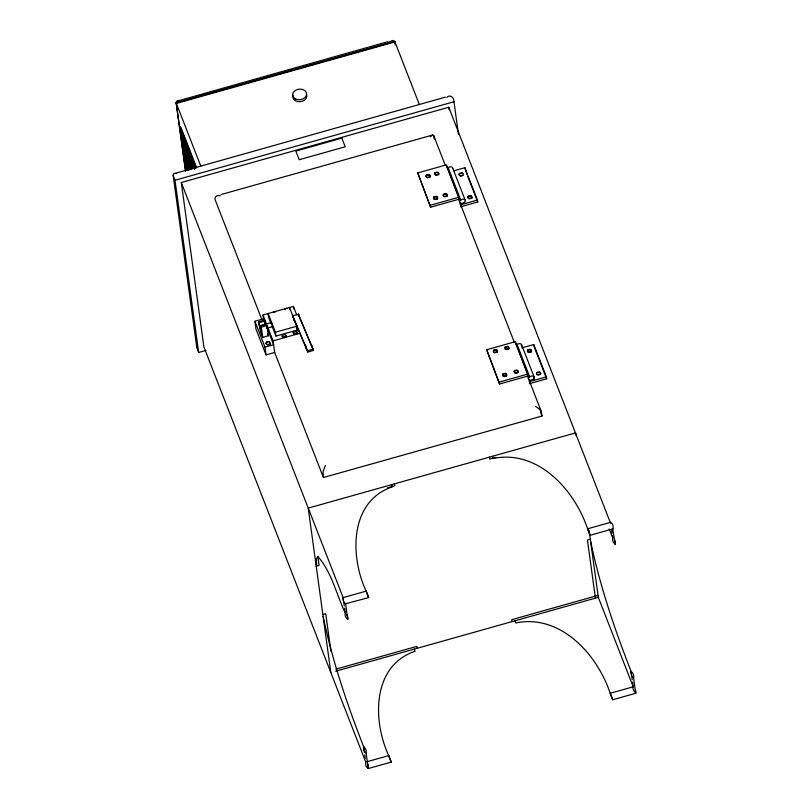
<?xml version="1.0" encoding="UTF-8"?>
<svg xmlns="http://www.w3.org/2000/svg" width="809" height="809" viewBox="0 0 809 809"><rect width="100%" height="100%" fill="white"/><g stroke="black" fill="none" stroke-linecap="round" stroke-linejoin="round"><path stroke-width="1.21" d="M259.881 325.774L261.064 329.89L259.942 325.734L271.419 322.498L272.603 326.624L266.808 328.282M610.522 523.14L448.752 107.243L181.287 182.51L203.898 346.98L365.739 762.078L365.779 765.031A7.503 4.652 -70.3 0 0 366.649 767.245L368.257 768.55L391.263 762.078A10.537 1.224 74.3 0 1 388.745 755.606C372.514 720.981 371.907 665.716 415.088 651.275L414.248 649.121M633.073 687.205L633.073 688.59A7.362 3.357 43.6 0 0 633.932 690.815L635.722 693.283L612.716 699.755A10.345 1.203 74.3 0 0 610.198 693.283C597.315 654.4 560.445 613.667 515.748 622.95L514.908 620.796M197.052 344.401L196.82 347.546L198.67 352.471L205.951 350.418M181.287 182.51L343.127 597.608L343.016 599.398A7.503 3.418 43.6 0 0 343.876 601.623L345.645 604.08L347.769 619.563A10.537 8.019 -7.8 0 1 345.16 613.687M345.777 603.686L368.651 597.608A10.537 1.224 74.3 0 0 366.133 591.136C349.903 556.511 349.296 501.246 392.476 486.806L391.637 484.652M258.556 324.085L259.952 325.562L258.556 324.085L258.991 323.125M266.09 343.218L266.525 342.258L268.891 341.59L270.317 343.35L269.882 344.31L267.516 344.968L266.09 343.218L266.485 344.422M266.121 343.491L266.525 342.258M269.882 344.31L270.317 343.35M282.351 334.946L281.947 336.15L283.342 337.636L285.708 336.969L286.113 335.765L284.717 334.289L282.351 334.946L284.748 334.532L286.143 336.008M285.708 336.969L286.113 335.765M293.151 332.752L293.586 331.791L295.952 331.124L297.378 332.853L296.933 333.814L294.567 334.471L293.182 332.995L293.586 331.791M296.933 333.814L297.378 332.853M426.07 176.028L426.505 175.068L428.871 174.4L430.297 176.129L429.862 177.09L427.496 177.758L426.07 176.028L426.464 177.201M426.1 176.271L426.505 175.068M429.862 177.09L430.297 176.129M434.696 173.601L435.131 172.641L437.497 171.973L438.923 173.702L438.488 174.663L436.122 175.32L434.726 173.844L435.131 172.641M438.488 174.663L438.923 173.702M433.503 197.861L433.948 196.911L436.314 196.243L437.73 197.962L437.295 198.923L434.929 199.59L433.503 197.861L433.907 199.044M433.543 198.104L433.948 196.911M437.295 198.923L437.73 197.962M443.11 195.161L444.616 193.584L445.911 193.543L447.326 195.262L446.892 196.223L444.525 196.89L443.14 195.404L443.544 194.2M446.892 196.223L447.326 195.262M459.087 174.35L459.522 173.389L461.888 172.722L463.284 174.208L462.879 175.411L460.513 176.079L459.087 174.35L459.482 175.523M459.118 174.592L459.522 173.389M467.855 197.194L468.29 196.233L470.656 195.566L472.082 197.285L471.647 198.245L469.281 198.913L467.885 197.436L468.29 196.233M471.647 198.245L472.082 197.285M493.328 351.146L493.763 350.186L496.129 349.518L497.555 351.237L497.12 352.198L494.754 352.866L493.359 351.389L493.763 350.186M497.12 352.198L497.555 351.237M504.836 347.91L505.271 346.95L507.637 346.282L509.053 348.001L508.618 348.962L506.252 349.63L504.867 348.153L505.271 346.95M508.618 348.962L509.053 348.001M502.571 374.86L503.016 373.9L505.382 373.232L506.798 374.961L506.363 375.922L503.997 376.589L502.611 375.103L503.016 373.9M506.363 375.922L506.798 374.961M514.079 371.624L514.514 370.664L516.88 369.996L518.306 371.725L517.871 372.686L515.505 373.353L514.109 371.867L514.514 370.664M527.387 350.833L527.822 349.872L530.188 349.205L531.614 350.924L531.179 351.885L528.813 352.552L527.417 351.076L527.822 349.872M517.871 372.686L518.306 371.725M531.179 351.885L531.614 350.924M540.705 373.546L539.29 371.827L536.923 372.494L536.478 373.455L537.904 375.174L540.27 374.506L540.675 373.303L540.27 374.506M325.4 465.519L323.003 471.718L323.428 477.522L542.01 416.018L541.342 411.619L527.61 376.387M430.327 136.792L432.289 135.133L433.584 135.325L445.203 165.026M271.419 322.498L271.379 323.034M293.748 318.695L307.733 352.046L313.488 350.428L298.218 314.044L298.248 315.136M389.382 41.846L392.78 40.45L394.873 41.937L176.301 103.451L185.574 170.861M446.79 97.343C450.097 93.945 454.152 97.596 453.97 101.752L458.43 134.203M426.535 175.31L429.903 174.956M435.171 172.883L438.529 172.519M426.434 176.959L427.455 177.515L429.822 176.847M435.09 174.774L438.458 174.42M459.563 173.632L462.92 173.278M459.451 175.28L460.483 175.836L462.879 175.411M433.978 197.143L437.335 196.789M443.575 194.443L446.932 194.089M433.867 198.802L434.898 199.348L437.264 198.68M443.504 196.344L446.861 195.98M468.33 196.476L471.687 196.112M274.291 311.667C271.703 313.629 275.05 310.757 275.616 311.869M468.249 198.367L471.617 198.003M285.789 308.431C283.201 310.383 286.548 307.521 287.124 308.633M266.566 342.531L267.597 341.631M266.454 344.149L267.476 344.695L269.842 344.027M293.616 332.034L296.974 331.67M282.311 337.09L285.668 336.726M293.546 333.925L296.903 333.571M493.793 350.428L497.161 350.064M493.723 352.319L497.08 351.955M505.301 347.192L508.659 346.828M505.231 349.083L508.588 348.719M527.862 350.115L531.22 349.751M527.781 352.006L531.139 351.642M503.046 374.142L506.404 373.788M502.976 376.043L506.333 375.679M514.554 370.906L517.912 370.552M514.473 372.797L517.831 372.443M540.311 372.373L536.923 372.494M536.883 374.628L540.24 374.264M387.996 41.653L176.574 101.287L176.14 102.905L185.574 171.538M445.405 97.151L173.591 173.783L173.156 175.401L196.82 347.546M419.325 104.482L394.701 41.33L176.129 102.844L176.301 103.451M198.67 352.471L174.997 180.265L453.97 101.752M221.059 194.554L432.694 135.002M417.757 172.924L446.517 164.824L459.391 199.105L460.746 199.995A3.003 1.921 -21.3 0 1 465.286 200.46A3.003 1.921 -21.3 0 1 461.211 203.352A3.003 1.921 -21.3 0 1 460.746 199.995L448.135 167.655L446.78 166.765L459.391 199.105L430.631 207.205L417.757 172.924L430.631 207.205M454.031 170.75L464.831 167.706L477.441 200.056L477.714 201.987L460.452 206.851M430.368 205.264L459.128 197.174M460.19 204.91L477.441 200.056M265.807 324.722L263.512 318.837L262.986 314.964L293.384 306.409L296.6 314.65M267.567 326.735L273.068 340.842L274.666 352.451L266.04 354.878L255.947 329.01L254.886 321.264L263.512 318.837M260.215 328.434L261.226 331.063A6.462 0.748 74.3 0 0 260.66 326.957L260.447 325.936L266.191 324.318L267.061 325.531L268.457 335.745L262.713 337.363L260.518 331.741L258.597 321.8L264.351 320.182L265.504 324.561M258.597 321.8L259.042 322.7L264.786 321.082M299.199 316.572L298.764 314.408L292.464 315.672L293.222 317.35M260.447 325.936L261.307 327.149L267.061 325.531M296.802 326.199L297.338 330.062L275.93 336.089L275.394 332.226L296.802 326.199L289.491 307.44L289.764 309.372M273.068 340.842L300.21 333.207M266.04 354.878L264.978 347.142L273.604 344.715L267.182 328.252M307.733 352.046L307.551 350.702L313.305 349.083M486.694 349.741L515.454 341.651L528.328 375.932L529.683 376.822A3.003 1.921 -21.3 0 1 534.233 377.287A3.003 1.921 -21.3 0 1 530.148 380.169A3.003 1.921 -21.3 0 1 529.683 376.822L517.072 344.472L515.717 343.582L528.328 375.932L499.568 384.022L486.694 349.741L499.568 384.022M521.765 347.91L533.778 344.533L546.388 376.873L546.651 378.814L529.399 383.668M499.305 382.091L528.065 373.991M529.126 381.737L546.388 376.873M387.521 487.817L394.782 485.774L394.509 483.843M495.725 457.368L489.688 459.067L489.425 457.136M316.218 566.169L319.09 565.36L317.886 556.632M343.451 599.995L343.127 597.608L366.133 591.136A10.345 1.203 74.3 0 0 367.488 595.04M590.105 535.285A10.345 1.203 74.3 0 1 587.587 528.813A10.537 1.224 74.3 0 1 590.105 535.285L613.111 528.813L613.06 525.87A7.503 4.652 -70.3 0 0 612.201 523.645L610.593 522.341L587.587 528.813C574.703 489.93 537.833 449.197 493.136 458.481L492.297 456.327M322.862 614.547L325.744 613.738L330.881 651.144M590.327 539.279L587.455 540.088L595.434 598.134M335.877 669.164L416.857 646.381L417.12 648.312M598.043 595.384L511.763 619.664L512.036 621.605M335.684 671.227L598.316 597.325L589.134 530.593M366.942 761.744L388.745 755.606A10.345 1.203 74.3 0 1 391.263 762.078M177.424 100.913L178.627 100.852M174.441 173.409L176.352 173.45M220.281 195.899C216.549 194.302 213.263 197.578 215.821 201.512L261.843 319.565M612.646 528.59L615.245 544.295A10.345 7.868 -7.8 0 1 612.716 537.823L609.217 528.975M535.447 406.411L538.915 408.616L541.342 411.619M298.764 314.408L298.218 314.044M464.083 202.543L465.438 203.433M533.02 379.36L534.375 380.26L533.475 377.945M292.453 315.611L307.551 350.702M272.542 326.664L272.178 325.976M343.127 597.608L343.653 598.235M299.027 315.945L313.488 350.428M345.251 613.091C336.473 594.595 331.862 572.6 318.25 556.996L317.512 557.067C314.913 558.503 318.008 569.566 315.945 564.237M466.904 174.269L464.831 167.706M467.804 176.574L477.714 201.987M534.486 347.617L546.651 378.814M452.514 167.645L465.124 199.985M521.451 344.462L534.061 376.812M458.936 200.258L514.332 342.338M540.655 412.55L542.01 416.018M590.6 541.211C599.874 585.676 614.527 629.018 631.071 671.328A10.537 8.019 -7.8 0 1 633.599 677.8L635.722 693.283L635.834 691.493A7.503 3.418 43.6 0 0 635.52 690.431M598.316 597.325L633.204 686.811L610.198 693.283A10.537 1.224 74.3 0 0 612.716 699.755M296.428 327.726L297.338 330.062M275.394 332.226L268.082 313.467L268.618 317.33L270.904 323.196M272.269 326.715L275.93 336.089M262.986 314.964L266.657 324.379M267.587 333.5L268.457 335.745M274.666 352.451L323.428 477.522M200.753 165.997L176.129 102.844L394.61 41.421L394.873 43.342M196.668 167.807L180.629 126.669L186.606 170.153M254.886 321.264L264.978 347.142M188.598 169.799L187.759 167.635L188.082 170.001M174.997 180.265L173.156 175.401M323.135 616.478C332.408 660.953 347.061 704.285 363.605 746.606A10.537 8.019 -7.8 0 0 366.133 753.068L368.257 768.55L368.226 765.587A7.362 4.571 -70.3 0 0 367.65 763.838M293.455 318.19L293.809 319.838M433.755 135.679L434.261 139.037M293.546 318.554L293.798 319.949M259.042 322.7L260.225 328.494M264.351 320.182L265.2 324.601M305.802 346.262L306.055 347.728M311.546 344.573L311.809 346.11M611.574 529.49L612.059 533.06M612.393 535.437L612.716 537.823M631.404 673.715L631.071 671.328A10.345 7.868 -7.8 0 0 633.599 677.8M631.728 676.091L632.223 679.671M632.547 682.048L633.043 685.617M576.038 435.343L575.695 432.855L308.229 508.123L330.841 672.592M533.778 344.533L534.041 346.464M448.752 107.243L449.096 109.731M394.701 41.33L395.277 44.839M343.774 602.371L344.27 605.951M344.594 608.328L345.089 611.897M364.424 752.552L363.605 746.606A10.345 7.868 -7.8 0 1 366.133 753.068M364.758 754.939L365.243 758.508M293.384 306.409L293.718 308.856M269.913 342.136L268.891 341.59M266.191 324.318L266.414 325.339A6.462 0.748 74.3 0 1 266.93 327.999M261.307 327.149L262.713 337.363M195.727 168.242L194.554 163.651L195.06 167.301M194.807 167.443L193.29 160.415L194.463 168.939M194.211 169.071L192.036 157.179L193.543 168.141M193.29 168.272L190.772 153.943L192.785 168.555M191.723 168.788L190.56 164.267L191.207 168.99M190.954 169.091L189.296 161.031L190.439 169.293M190.176 169.394L188.042 157.795L189.66 169.597M189.397 169.698L186.778 154.57L188.881 169.91M187.718 169.839L186.394 164.146L187.203 170.052M306.611 94.602A6.998 5.319 -7.8 0 1 299.896 101.722A6.998 5.319 -7.8 0 1 293.151 95.391M368.651 597.608A10.345 1.203 74.3 0 1 367.701 595.576M347.506 616.043A10.345 7.868 -7.8 0 1 347.769 619.563M346.606 614.456A10.345 7.868 -7.8 0 1 347.253 615.497M614.405 539.704A10.537 8.019 -7.8 0 1 615.245 544.295M447.579 168.13A3.003 1.921 -21.3 0 1 451.007 166.846A3.003 1.921 -21.3 0 1 452.656 168.646M516.526 344.947A3.003 1.921 -21.3 0 1 520.288 343.714A3.003 1.921 -21.3 0 1 521.37 346.009M305.226 344.856A49.005 5.703 74.3 0 1 306.389 347.739M305.539 346.515A47.074 5.481 74.3 0 1 306.601 349.134M341.843 138.147L295.831 151.091L299.199 159.717L345.21 146.773L341.843 138.147M182.682 133.202L181.843 131.048L184.857 149.028L182.682 133.202M184.047 136.691L183.208 134.537L186.222 152.517L184.047 136.691M185.312 139.927L184.472 137.773L187.486 155.753L185.312 139.927M186.566 143.163L185.726 141.009L188.75 158.989L186.566 143.163M187.83 146.399L186.99 144.245L190.004 162.225L187.83 146.399M189.094 149.635L188.254 147.481L191.268 165.461L189.094 149.635M190.348 152.871L189.508 150.707L192.532 168.697L190.348 152.871M184.998 149.999L184.149 147.835L187.101 165.339L184.998 149.999M186.353 153.488L185.514 151.334L188.467 168.828L186.353 153.488M296.145 99.274A6.998 5.319 -7.8 0 0 306.581 94.036A6.998 5.319 -7.8 0 0 296.114 90.032A6.998 5.319 -7.8 0 0 296.145 99.274"/></g></svg>
